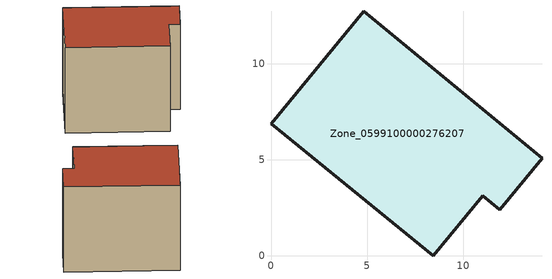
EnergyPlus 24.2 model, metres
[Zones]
Zone_0599100000276207
 floor ground (C_G): 11.02,3.13 8.44,0 0,6.89 4.83,12.74 14.11,5.07 11.9,2.4 z0
 wall outside (C_F): 4.83,12.74 0,6.89 8.44,0 11.02,3.13 11.9,2.4 14.11,5.07 4.83,12.74 z0:10.54
 roof outside (C_R): 11.9,2.4 14.11,5.07 4.83,12.74 0,6.89 8.44,0 11.02,3.13 z10.54
[BUILDING]
Pand.0599100000276207: North Axis=0; Terrain=City; Loads Convergence Tolerance Value=0.04; Temperature Convergence Tolerance Value=0.4; Solar Distribution=FullExterior; Maximum Number of Warmup Days=25; Minimum Number of Warmup Days=1
[Site:Location]
Rotterdam.The.Hague.AP_ZH_NLD Design_Conditions: Latitude=51.96; Longitude=4.45; Time Zone=1; Elevation=-4.5
[SITE:GROUNDTEMPERATURE:BUILDINGSURFACE]
18, 18, 18, 18, 18, 18, 18, 18, 18, 18, 18, 18
[MATERIAL] Thermal Absorptance=0.9; Solar Absorptance=0.7; Visible Absorptance=0.7
Name | Roughness | Thickness | Conductivity | Density | Specific Heat
G.TC.1965-1974 | MediumSmooth | 0.15 | 0.882353 | 540 | 1210
F.TC.1965-1974 | Rough | 0.3 | 0.697674 | 1920 | 840
R.TC.1965-1974 | MediumRough | 0.2 | 0.232558 | 1500 | 1000
[CONSTRUCTION]
C_G: G.TC.1965-1974
C_F: F.TC.1965-1974
C_R: R.TC.1965-1974
[ZONE]
Zone_0599100000276207: Type=1; Multiplier=1; Ceiling Height=Autocalculate; Volume=Autocalculate; Floor Area=autocalculate; Part of Total Floor Area=Yes
[ZONEINFILTRATION:DESIGNFLOWRATE]
Infil_Zone_0599100000276207: Zone or ZoneList or Space or SpaceList=Zone_0599100000276207; Schedule=AlwaysOn; Design Flow Rate Calculation Method=Flow/Area; Flow Rate per Floor Area=0.003; Constant Term Coefficient=1; Temperature Term Coefficient=0; Velocity Term Coefficient=0; Velocity Squared Term Coefficient=0
[HVACTEMPLATE:ZONE:IDEALLOADSAIRSYSTEM]
Zone_0599100000276207: Maximum Heating Supply Air Temperature=50; Minimum Cooling Supply Air Temperature=13; Maximum Heating Supply Air Humidity Ratio=0.0156; Minimum Cooling Supply Air Humidity Ratio=0.0077; Heating Limit=NoLimit; Cooling Limit=NoLimit; Dehumidification Control Type=ConstantSensibleHeatRatio; Cooling Sensible Heat Ratio=0.7; Dehumidification Setpoint=60; Humidification Control Type=None; Humidification Setpoint=30; Outdoor Air Method=None; Outdoor Air Flow Rate per Person=0.00944; Outdoor Air Flow Rate per Zone Floor Area=0; Outdoor Air Flow Rate per Zone=0; Demand Controlled Ventilation Type=None; Outdoor Air Economizer Type=NoEconomizer; Heat Recovery Type=None; Sensible Heat Recovery Effectiveness=0.7; Latent Heat Recovery Effectiveness=0.65
[ZONECONTROL:THERMOSTAT]
ThermostatControl_Zone_0599100000276207: Zone or ZoneList=Zone_0599100000276207; Control Type Schedule=DualSetpointControlType; Control 1=Thermostat_Zone_0599100000276207; Temperature Difference Between Cutout And Setpoint=0
[THERMOSTATSETPOINT:DUALSETPOINT]
Thermostat_Zone_0599100000276207: Heating Setpoint Temperature Schedule=HeatingSetpoint_Zone_0599100000276207; Cooling Setpoint Temperature Schedule=CoolingSetpoint_Zone_0599100000276207
[SCHEDULE:COMPACT]
HeatingSetpoint_Zone_0599100000276207: Through: 12/31, For: AllDays, Until: 24:00, 21
CoolingSetpoint_Zone_0599100000276207: Through: 12/31, For: AllDays, Until: 24:00, 24
DualSetpointControlType: Through: 12/31, For: AllDays, Until: 24:00, 4
AlwaysOn: Through: 12/31, For: AllDays, Until: 24:00, 1
